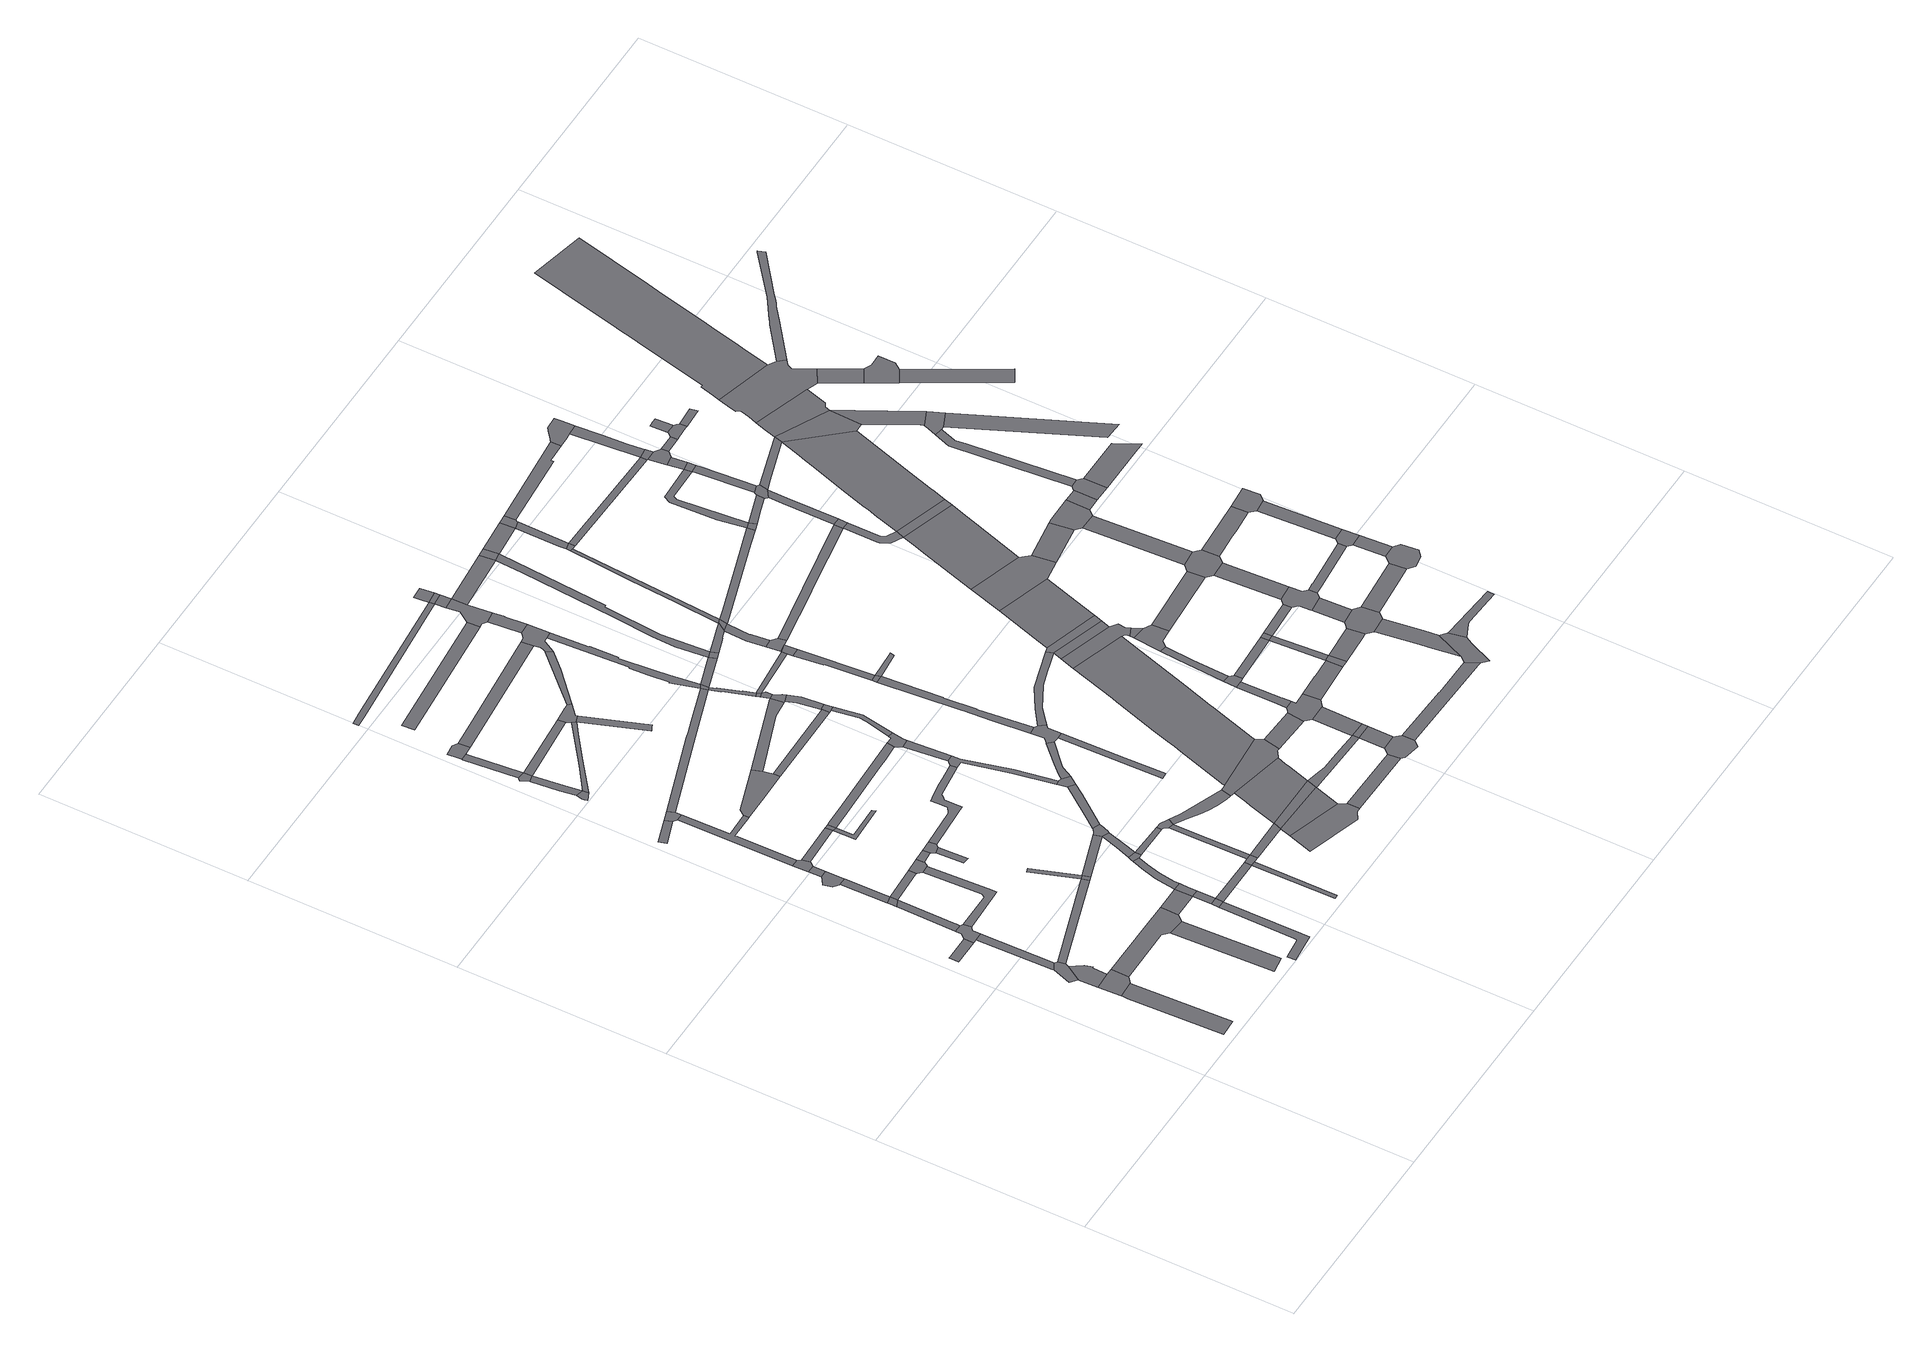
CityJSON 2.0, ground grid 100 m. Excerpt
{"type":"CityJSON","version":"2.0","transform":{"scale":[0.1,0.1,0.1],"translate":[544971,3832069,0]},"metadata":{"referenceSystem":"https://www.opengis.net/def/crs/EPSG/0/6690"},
"CityObjects":{
"road1":{"type":"Road","attributes":{"RoadStructureAttribute.sectionType":"1"},"geometry":[{"type":"MultiSurface","lod":"1","boundaries":[[[0,1,2,3,4,5,6]]]}]},
"road2":{"type":"Road","geometry":[{"type":"MultiSurface","lod":"1","boundaries":[[[7,8,1,0,9,10]]]}]},
"road3":{"type":"Road","geometry":[{"type":"MultiSurface","lod":"1","boundaries":[[[11,12,13,14,15,16,17]]]}]},
"road4":{"type":"Road","attributes":{"RoadStructureAttribute.sectionType":"1"},"geometry":[{"type":"MultiSurface","lod":"1","boundaries":[[[18,19,20,15,14,8,7]]]}]},
"road5":{"type":"Road","attributes":{"RoadStructureAttribute.sectionType":"1"},"geometry":[{"type":"MultiSurface","lod":"1","boundaries":[[[21,22,23,24,25]]]}]},
"road6":{"type":"Road","attributes":{"RoadStructureAttribute.sectionType":"1"},"geometry":[{"type":"MultiSurface","lod":"1","boundaries":[[[26,27,28,29,12,11]]]}]},
"road7":{"type":"Road","geometry":[{"type":"MultiSurface","lod":"1","boundaries":[[[30,31,32,25,24,27,26,33,34,35,36,37]]]}]},
"road8":{"type":"Road","attributes":{"RoadStructureAttribute.sectionType":"1"},"geometry":[{"type":"MultiSurface","lod":"1","boundaries":[[[38,39,40,41,42,43,30,37]]]}]},
"road9":{"type":"Road","geometry":[{"type":"MultiSurface","lod":"1","boundaries":[[[44,45,42,41]]]}]},
"road10":{"type":"Road","attributes":{"RoadStructureAttribute.sectionType":"1"},"geometry":[{"type":"MultiSurface","lod":"1","boundaries":[[[46,10,9,47,48,49,50,51,52]]]}]},
"road11":{"type":"Road","attributes":{"RoadStructureAttribute.sectionType":"1"},"geometry":[{"type":"MultiSurface","lod":"1","boundaries":[[[53,54,45,44,55,56]]]}]},
"road12":{"type":"Road","geometry":[{"type":"MultiSurface","lod":"1","boundaries":[[[57,58,59,60,61,62,63,64,53,56]]]}]},
"road13":{"type":"Road","attributes":{"RoadStructureAttribute.sectionType":"1"},"geometry":[{"type":"MultiSurface","lod":"1","boundaries":[[[65,66,17,16,67,68,69]]]}]},
"road14":{"type":"Road","attributes":{"RoadStructureAttribute.sectionType":"1"},"geometry":[{"type":"MultiSurface","lod":"1","boundaries":[[[48,70,71,72,49]]]}]},
"road15":{"type":"Road","attributes":{"RoadStructureAttribute.sectionType":"1"},"geometry":[{"type":"MultiSurface","lod":"1","boundaries":[[[73,74,75,76,77,78,79,80,81,36,35]]]}]},
"road16":{"type":"Road","attributes":{"RoadStructureAttribute.sectionType":"1"},"geometry":[{"type":"MultiSurface","lod":"1","boundaries":[[[82,83,60,59]]]}]},
"road17":{"type":"Road","attributes":{"RoadStructureAttribute.sectionType":"1"},"geometry":[{"type":"MultiSurface","lod":"1","boundaries":[[[84,44,41,85]]]}]},
"road18":{"type":"Road","geometry":[{"type":"MultiSurface","lod":"1","boundaries":[[[86,87,88,89,83,82,90,91,92,93]]]}]},
"road19":{"type":"Road","attributes":{"RoadStructureAttribute.sectionType":"1"},"geometry":[{"type":"MultiSurface","lod":"1","boundaries":[[[94,95,96,97]]]}]},
"road20":{"type":"Road","attributes":{"RoadStructureAttribute.sectionType":"1"},"geometry":[{"type":"MultiSurface","lod":"1","boundaries":[[[98,99,100,101,102,103,104,105,106,107,108,109]]]}]},
"road21":{"type":"Road","geometry":[{"type":"MultiSurface","lod":"1","boundaries":[[[110,84,85,111,112,77,76,113,114,115]]]}]},
"road22":{"type":"Road","attributes":{"RoadStructureAttribute.sectionType":"1"},"geometry":[{"type":"MultiSurface","lod":"1","boundaries":[[[116,93,92,117]]]}]},
"road23":{"type":"Road","attributes":{"RoadStructureAttribute.sectionType":"1"},"geometry":[{"type":"MultiSurface","lod":"1","boundaries":[[[118,119,120,89,88,121,122,123,124]]]}]},
"road24":{"type":"Road","geometry":[{"type":"MultiSurface","lod":"1","boundaries":[[[52,51,50,125,126,127]]]}]},
"road25":{"type":"Road","geometry":[{"type":"MultiSurface","lod":"1","boundaries":[[[128,94,97,120,119,129]]]}]},
"road26":{"type":"Road","attributes":{"RoadStructureAttribute.sectionType":"1"},"geometry":[{"type":"MultiSurface","lod":"1","boundaries":[[[130,110,115,131]]]}]},
"road27":{"type":"Road","geometry":[{"type":"MultiSurface","lod":"1","boundaries":[[[132,98,109,133]]]}]},
"road28":{"type":"Road","geometry":[{"type":"MultiSurface","lod":"1","boundaries":[[[134,135,136,137,138,139,140]]]}]},
"road29":{"type":"Road","geometry":[{"type":"MultiSurface","lod":"1","boundaries":[[[141,142,65,143]]]}]},
"road30":{"type":"Road","geometry":[{"type":"MultiSurface","lod":"1","boundaries":[[[144,145,146,147,148,149]]]}]},
"road31":{"type":"Road","geometry":[{"type":"MultiSurface","lod":"1","boundaries":[[[143,65,69,150]]]}]},
"road32":{"type":"Road","attributes":{"RoadStructureAttribute.sectionType":"1"},"geometry":[{"type":"MultiSurface","lod":"1","boundaries":[[[151,132,133,152]]]}]},
"road33":{"type":"Road","attributes":{"RoadStructureAttribute.sectionType":"1"},"geometry":[{"type":"MultiSurface","lod":"1","boundaries":[[[153,154,155,156,157,158,134,140]]]}]},
"road34":{"type":"Road","geometry":[{"type":"MultiSurface","lod":"1","boundaries":[[[159,130,131,160,161,149,148,162,163,164]]]}]},
"road35":{"type":"Road","geometry":[{"type":"MultiSurface","lod":"1","boundaries":[[[165,127,126]]]}]},
"road36":{"type":"Road","geometry":[{"type":"MultiSurface","lod":"1","boundaries":[[[126,125,151,152,166,167]]]}]},
"road37":{"type":"Road","geometry":[{"type":"MultiSurface","lod":"1","boundaries":[[[168,169,170,156,155,171]]]}]},
"road38":{"type":"Road","geometry":[{"type":"MultiSurface","lod":"1","boundaries":[[[172,116,117,173]]]}]},
"road39":{"type":"Road","attributes":{"RoadStructureAttribute.sectionType":"1"},"geometry":[{"type":"MultiSurface","lod":"1","boundaries":[[[174,175,176,177,168,171]]]}]},
"road40":{"type":"Road","attributes":{"RoadStructureAttribute.sectionType":"1"},"geometry":[{"type":"MultiSurface","lod":"1","boundaries":[[[178,179,180,181,165,126,167,182,183,184,185]]]}]},
"road41":{"type":"Road","attributes":{"RoadStructureAttribute.sectionType":"1"},"geometry":[{"type":"MultiSurface","lod":"1","boundaries":[[[117,186,187,188,189,190,191,173]]]}]},
"road42":{"type":"Road","attributes":{"RoadStructureAttribute.sectionType":"1"},"geometry":[{"type":"MultiSurface","lod":"1","boundaries":[[[133,109,192,193]]]}]},
"road43":{"type":"Road","geometry":[{"type":"MultiSurface","lod":"1","boundaries":[[[194,195,196,176,175,197,198,199]]]}]},
"road44":{"type":"Road","attributes":{"RoadStructureAttribute.sectionType":"1"},"geometry":[{"type":"MultiSurface","lod":"1","boundaries":[[[200,201,143,150,202]]]}]},
"road45":{"type":"Road","geometry":[{"type":"MultiSurface","lod":"1","boundaries":[[[203,204,178,185,205,206]]]}]},
"road46":{"type":"Road","geometry":[{"type":"MultiSurface","lod":"1","boundaries":[[[207,208,124,123,209,210,211,212,213,214]]]}]},
"road47":{"type":"Road","attributes":{"RoadStructureAttribute.sectionType":"1"},"geometry":[{"type":"MultiSurface","lod":"1","boundaries":[[[192,215,216,217,218,219]]]}]},
"road48":{"type":"Road","attributes":{"RoadStructureAttribute.sectionType":"1"},"geometry":[{"type":"MultiSurface","lod":"1","boundaries":[[[220,221,222,140,139,223,224,225,226,227]]]}]},
"road49":{"type":"Road","attributes":{"RoadStructureAttribute.sectionType":"1"},"geometry":[{"type":"MultiSurface","lod":"1","boundaries":[[[202,228,203,206,229,230]]]}]},
"road50":{"type":"Road","attributes":{"RoadStructureAttribute.sectionType":"1"},"geometry":[{"type":"MultiSurface","lod":"1","boundaries":[[[231,171,155,232]]]}]},
"road51":{"type":"Road","geometry":[{"type":"MultiSurface","lod":"1","boundaries":[[[233,234,235,193,192,219,236,237]]]}]},
"road52":{"type":"Road","attributes":{"RoadStructureAttribute.sectionType":"1"},"geometry":[{"type":"MultiSurface","lod":"1","boundaries":[[[206,205,238,239]]]}]},
"road53":{"type":"Road","attributes":{"RoadStructureAttribute.sectionType":"1"},"geometry":[{"type":"MultiSurface","lod":"1","boundaries":[[[240,241,242,243,244,245,246,247,248,249,159,164,250,251,252,253,254,255,256,257]]]}]},
"road54":{"type":"Road","geometry":[{"type":"MultiSurface","lod":"1","boundaries":[[[258,259,260,261,200,202,230,262,263,264]]]}]},
"road55":{"type":"Road","attributes":{"RoadStructureAttribute.sectionType":"1"},"geometry":[{"type":"MultiSurface","lod":"1","boundaries":[[[265,266,267,172,173,268,269,270,271,272]]]}]},
"road56":{"type":"Road","attributes":{"RoadStructureAttribute.sectionType":"1"},"geometry":[{"type":"MultiSurface","lod":"1","boundaries":[[[273,234,233,274,275]]]}]},
"road57":{"type":"Road","attributes":{"RoadStructureAttribute.sectionType":"1"},"geometry":[{"type":"MultiSurface","lod":"1","boundaries":[[[276,277,278,279,128,129,280,281]]]}]},
"road58":{"type":"Road","geometry":[{"type":"MultiSurface","lod":"1","boundaries":[[[282,239,238,283,284,273,275,285]]]}]},
"road59":{"type":"Road","attributes":{"RoadStructureAttribute.sectionType":"1"},"geometry":[{"type":"MultiSurface","lod":"1","boundaries":[[[286,233,237,287]]]}]},
"road60":{"type":"Road","attributes":{"RoadStructureAttribute.sectionType":"1"},"geometry":[{"type":"MultiSurface","lod":"1","boundaries":[[[288,289,258,264,290,291]]]}]},
"road61":{"type":"Road","attributes":{"RoadStructureAttribute.sectionType":"1"},"geometry":[{"type":"MultiSurface","lod":"1","boundaries":[[[292,293,294,295,296,227]]]}]},
"road62":{"type":"Road","geometry":[{"type":"MultiSurface","lod":"1","boundaries":[[[297,298,299,231,232,220,227,296,300,301]]]}]},
"road63":{"type":"Road","attributes":{"RoadStructureAttribute.sectionType":"1"},"geometry":[{"type":"MultiSurface","lod":"1","boundaries":[[[302,303,199,198,304]]]}]},
"road64":{"type":"Road","attributes":{"RoadStructureAttribute.sectionType":"1"},"geometry":[{"type":"MultiSurface","lod":"1","boundaries":[[[305,212,211,306]]]}]},
"road65":{"type":"Road","attributes":{"RoadStructureAttribute.sectionType":"1"},"geometry":[{"type":"MultiSurface","lod":"1","boundaries":[[[307,308,207,214,309,310]]]}]},
"road66":{"type":"Road","attributes":{"RoadStructureAttribute.sectionType":"1"},"geometry":[{"type":"MultiSurface","lod":"1","boundaries":[[[311,312,313,285,275,314,315,316,317,318,319,320,321]]]}]},
"road67":{"type":"Road","attributes":{"RoadStructureAttribute.sectionType":"1"},"geometry":[{"type":"MultiSurface","lod":"1","boundaries":[[[322,323,324,325,326,327,240,257,328,329,330,331,332]]]}]},
"road68":{"type":"Road","geometry":[{"type":"MultiSurface","lod":"1","boundaries":[[[333,334,335,336,337,338,339]]]}]},
"road69":{"type":"Road","geometry":[{"type":"MultiSurface","lod":"1","boundaries":[[[332,331,340,341,288,291,342,343,344]]]}]},
"road70":{"type":"Road","attributes":{"RoadStructureAttribute.sectionType":"1"},"geometry":[{"type":"MultiSurface","lod":"1","boundaries":[[[345,346,347,348]]]}]},
"road71":{"type":"Road","attributes":{"RoadStructureAttribute.sectionType":"1"},"geometry":[{"type":"MultiSurface","lod":"1","boundaries":[[[349,350,351,352,353,354]]]}]},
"road72":{"type":"Road","geometry":[{"type":"MultiSurface","lod":"1","boundaries":[[[355,356,357,325,324]]]}]},
"road73":{"type":"Road","attributes":{"function":"2","RoadStructureAttribute.sectionType":"1"},"geometry":[{"type":"MultiSurface","lod":"1","boundaries":[[[287,333,339,358]]]}]},
"road74":{"type":"Road","geometry":[{"type":"MultiSurface","lod":"1","boundaries":[[[359,360,265,272,361,356,355,362,363]]]}]},
"road75":{"type":"Road","geometry":[{"type":"MultiSurface","lod":"1","boundaries":[[[286,287,358,364]]]}]},
"road76":{"type":"Road","attributes":{"RoadStructureAttribute.sectionType":"1"},"geometry":[{"type":"MultiSurface","lod":"1","boundaries":[[[365,366,297,301,367,368]]]}]},
"road77":{"type":"Road","attributes":{"RoadStructureAttribute.sectionType":"1"},"geometry":[{"type":"MultiSurface","lod":"1","boundaries":[[[369,370,371,372,344,343,373,374,375,376]]]}]},
"road78":{"type":"Road","attributes":{"RoadStructureAttribute.sectionType":"1"},"geometry":[{"type":"MultiSurface","lod":"1","boundaries":[[[377,378,379,380,381,359,363]]]}]},
"road79":{"type":"Road","attributes":{"function":"2","RoadStructureAttribute.sectionType":"1"},"geometry":[{"type":"MultiSurface","lod":"1","boundaries":[[[382,383,384,385,386,286,364,387,388,389]]]}]},
"road80":{"type":"Road","geometry":[{"type":"MultiSurface","lod":"1","boundaries":[[[390,276,281,391]]]}]},
"road81":{"type":"Road","geometry":[{"type":"MultiSurface","lod":"1","boundaries":[[[392,393,394,305,306,379,378]]]}]},
"road82":{"type":"Road","attributes":{"RoadStructureAttribute.sectionType":"1"},"geometry":[{"type":"MultiSurface","lod":"1","boundaries":[[[395,396,397,398,399,400]]]}]},
"road83":{"type":"Road","attributes":{"RoadStructureAttribute.sectionType":"1"},"geometry":[{"type":"MultiSurface","lod":"1","boundaries":[[[401,402,403,404,391,281,405,406,407,408]]]}]},
"road84":{"type":"Road","attributes":{"RoadStructureAttribute.sectionType":"1"},"geometry":[{"type":"MultiSurface","lod":"1","boundaries":[[[409,410,411,412,394,393]]]}]},
"road85":{"type":"Road","geometry":[{"type":"MultiSurface","lod":"1","boundaries":[[[408,407,413,414]]]}]},
"road86":{"type":"Road","attributes":{"RoadStructureAttribute.sectionType":"1"},"geometry":[{"type":"MultiSurface","lod":"1","boundaries":[[[415,414,413,307,416]]]}]},
"road87":{"type":"Road","geometry":[{"type":"MultiSurface","lod":"1","boundaries":[[[417,418,416,307,310,411,410]]]}]},
"road88":{"type":"Road","geometry":[{"type":"MultiSurface","lod":"1","boundaries":[[[419,420,421,422,321,320,382,389,423,424,425,426,427]]]}]},
"road89":{"type":"Road","geometry":[{"type":"MultiSurface","lod":"1","boundaries":[[[428,429,430,431,369,376,432,400,399,433,434,435,436]]]}]},
"road90":{"type":"Road","attributes":{"RoadStructureAttribute.sectionType":"1"},"geometry":[{"type":"MultiSurface","lod":"1","boundaries":[[[437,438,439,440,441,442,443,444,445,446,447,448,449,450,451,276,390]]]}]},
"road91":{"type":"Road","attributes":{"RoadStructureAttribute.sectionType":"1"},"geometry":[{"type":"MultiSurface","lod":"1","boundaries":[[[452,453,390,391,454]]]}]},
"road92":{"type":"Road","attributes":{"RoadStructureAttribute.sectionType":"1"},"geometry":[{"type":"MultiSurface","lod":"1","boundaries":[[[338,337,455,456]]]}]},
"road93":{"type":"Road","geometry":[{"type":"MultiSurface","lod":"1","boundaries":[[[457,458,459,460,461,302,304,462,463,464,465,466,365,368,467,468,469,445,444]]]}]},
"road94":{"type":"Road","attributes":{"RoadStructureAttribute.sectionType":"1"},"geometry":[{"type":"MultiSurface","lod":"1","boundaries":[[[470,471,472,473,474,475,429,428,476,477,478,479,480]]]}]},
"road95":{"type":"Road","attributes":{"RoadStructureAttribute.sectionType":"1"},"geometry":[{"type":"MultiSurface","lod":"1","boundaries":[[[481,408,414,482]]]}]},
"road96":{"type":"Road","attributes":{"RoadStructureAttribute.sectionType":"1"},"geometry":[{"type":"MultiSurface","lod":"1","boundaries":[[[483,484,485,486,487,488,489,460,459]]]}]},
"road97":{"type":"Road","attributes":{"RoadStructureAttribute.sectionType":"1"},"geometry":[{"type":"MultiSurface","lod":"1","boundaries":[[[490,491,492,364,358,493,494,495,496,497]]]}]},
"road98":{"type":"Road","geometry":[{"type":"MultiSurface","lod":"1","boundaries":[[[498,452,454,499]]]}]},
"road99":{"type":"Road","geometry":[{"type":"MultiSurface","lod":"1","boundaries":[[[500,501,502,345,348,503,489,488,504]]]}]},
"road100":{"type":"Road","geometry":[{"type":"MultiSurface","lod":"1","boundaries":[[[505,506,471,470]]]}]},
"road101":{"type":"Road","attributes":{"RoadStructureAttribute.sectionType":"1"},"geometry":[{"type":"MultiSurface","lod":"1","boundaries":[[[507,354,501,500]]]}]},
"road102":{"type":"Road","geometry":[{"type":"MultiSurface","lod":"1","boundaries":[[[508,349,354,507]]]}]},
"road103":{"type":"Road","attributes":{"RoadStructureAttribute.sectionType":"1"},"geometry":[{"type":"MultiSurface","lod":"1","boundaries":[[[509,510,511,512,506,505]]]}]},
"road104":{"type":"Road","attributes":{"RoadStructureAttribute.sectionType":"1"},"geometry":[{"type":"MultiSurface","lod":"1","boundaries":[[[513,514,515,349,508]]]}]},
"road105":{"type":"Road","attributes":{"RoadStructureAttribute.sectionType":"1"},"geometry":[{"type":"MultiSurface","lod":"1","boundaries":[[[516,517,518,498,499,519,520,521]]]}]},
"road106":{"type":"Road","geometry":[{"type":"MultiSurface","lod":"1","boundaries":[[[522,523,481,482,524,525,510,509]]]}]},
"road107":{"type":"Road","attributes":{"RoadStructureAttribute.sectionType":"1"},"geometry":[{"type":"MultiSurface","lod":"1","boundaries":[[[523,526,481]]]}]},
"road108":{"type":"Road","geometry":[{"type":"MultiSurface","lod":"1","boundaries":[[[527,528,529,530,505,470]]]}]},
"road109":{"type":"Road","attributes":{"RoadStructureAttribute.sectionType":"1"},"geometry":[{"type":"MultiSurface","lod":"1","boundaries":[[[427,426,531,532]]]}]},
"road110":{"type":"Road","attributes":{"RoadStructureAttribute.sectionType":"1"},"geometry":[{"type":"MultiSurface","lod":"1","boundaries":[[[533,534,535,436,435,536,537,538,539,540,541,542]]]}]},
"road111":{"type":"Road","geometry":[{"type":"MultiSurface","lod":"1","boundaries":[[[543,544,545,526,523,546,547,548]]]}]},
"road112":{"type":"Road","geometry":[{"type":"MultiSurface","lod":"1","boundaries":[[[549,456,455,550,551,552,553,554,555]]]}]},
"road113":{"type":"Road","attributes":{"function":"2","RoadStructureAttribute.sectionType":"1"},"geometry":[{"type":"MultiSurface","lod":"1","boundaries":[[[556,557,558,559,560,561,562,563,564,565,566,567,420,419,568,569,570,571,572,573,574]]]}]},
"road114":{"type":"Road","attributes":{"RoadStructureAttribute.sectionType":"1"},"geometry":[{"type":"MultiSurface","lod":"1","boundaries":[[[575,576,577,521,578,579,545,544]]]}]},
"road115":{"type":"Road","attributes":{"RoadStructureAttribute.sectionType":"1"},"geometry":[{"type":"MultiSurface","lod":"1","boundaries":[[[496,549,555,580,581]]]}]},
"road116":{"type":"Road","attributes":{"RoadStructureAttribute.sectionType":"1"},"geometry":[{"type":"MultiSurface","lod":"1","boundaries":[[[582,583,584,585,586,587,588,589,590,591,592,452,498]]]}]},
"road117":{"type":"Road","geometry":[{"type":"MultiSurface","lod":"1","boundaries":[[[593,516,521,577]]]}]},
"road118":{"type":"Road","geometry":[{"type":"MultiSurface","lod":"1","boundaries":[[[497,496,581,594]]]}]},
"road119":{"type":"Road","attributes":{"RoadStructureAttribute.sectionType":"1"},"geometry":[{"type":"MultiSurface","lod":"1","boundaries":[[[595,500,504,588]]]}]},
"road120":{"type":"Road","attributes":{"RoadStructureAttribute.sectionType":"1"},"geometry":[{"type":"MultiSurface","lod":"1","boundaries":[[[596,597,598,599,497,594]]]}]},
"road121":{"type":"Road","geometry":[{"type":"MultiSurface","lod":"1","boundaries":[[[600,601,602,603,604,532,531,605,597,596,606,607]]]}]},
"road122":{"type":"Road","attributes":{"RoadStructureAttribute.sectionType":"1"},"geometry":[{"type":"MultiSurface","lod":"1","boundaries":[[[608,609,610,611,612,603,602]]]}]},
"road123":{"type":"Road","attributes":{"RoadStructureAttribute.sectionType":"1"},"geometry":[{"type":"MultiSurface","lod":"1","boundaries":[[[613,614,615,616,617,516,593,618]]]}]},
"road124":{"type":"Road","geometry":[{"type":"MultiSurface","lod":"1","boundaries":[[[619,611,610,620,621,622]]]}]},
"road125":{"type":"Road","geometry":[{"type":"MultiSurface","lod":"1","boundaries":[[[623,595,588,587]]]}]},
"road126":{"type":"Road","attributes":{"RoadStructureAttribute.sectionType":"1"},"geometry":[{"type":"MultiSurface","lod":"1","boundaries":[[[624,625,619,622,626,627]]]}]},
"road127":{"type":"Road","geometry":[{"type":"MultiSurface","lod":"1","boundaries":[[[628,556,574,629,630,631,632,633,634,635]]]}]},
"road128":{"type":"Road","attributes":{"function":"2","RoadStructureAttribute.sectionType":"1"},"geometry":[{"type":"MultiSurface","lod":"1","boundaries":[[[542,628,635,636]]]}]},
"road129":{"type":"Road","attributes":{"RoadStructureAttribute.sectionType":"1"},"geometry":[{"type":"MultiSurface","lod":"1","boundaries":[[[637,638,639,640,607,606,641]]]}]},
"road130":{"type":"Road","attributes":{"RoadStructureAttribute.sectionType":"1"},"geometry":[{"type":"MultiSurface","lod":"1","boundaries":[[[642,643,554,553,644,645,646]]]}]},
"road131":{"type":"Road","attributes":{"RoadStructureAttribute.sectionType":"1"},"geometry":[{"type":"MultiSurface","lod":"1","boundaries":[[[647,623,587,648,649]]]}]},
"road132":{"type":"Road","geometry":[{"type":"MultiSurface","lod":"1","boundaries":[[[650,533,542,636,651]]]}]},
"road133":{"type":"Road","attributes":{"RoadStructureAttribute.sectionType":"1"},"geometry":[{"type":"MultiSurface","lod":"1","boundaries":[[[652,653,654,655,593,577,656,657,658,659]]]}]},
"road134":{"type":"Road","geometry":[{"type":"MultiSurface","lod":"1","boundaries":[[[660,661,613,618,662]]]}]},
"road135":{"type":"Road","attributes":{"RoadStructureAttribute.sectionType":"1"},"geometry":[{"type":"MultiSurface","lod":"1","boundaries":[[[663,621,620,664]]]}]},
"road136":{"type":"Road","attributes":{"RoadStructureAttribute.sectionType":"1"},"geometry":[{"type":"MultiSurface","lod":"1","boundaries":[[[665,666,667,548,547,668,669,670,671]]]}]},
"road137":{"type":"Road","attributes":{"RoadStructureAttribute.sectionType":"1"},"geometry":[{"type":"MultiSurface","lod":"1","boundaries":[[[672,649,673,661,660]]]}]},
"road138":{"type":"Road","geometry":[{"type":"MultiSurface","lod":"1","boundaries":[[[674,675,624,627,676,677,678,679,680]]]}]},
"road139":{"type":"Road","attributes":{"RoadStructureAttribute.sectionType":"1"},"geometry":[{"type":"MultiSurface","lod":"1","boundaries":[[[632,631,674,680]]]}]},
"road140":{"type":"Road","attributes":{"RoadStructureAttribute.sectionType":"1"}},
"road141":{"type":"Road","attributes":{"RoadStructureAttribute.sectionType":"1"},"geometry":[{"type":"MultiSurface","lod":"1","boundaries":[[[681,682,650,651,683,684]]]}]},
"road142":{"type":"Road","geometry":[{"type":"MultiSurface","lod":"1","boundaries":[[[685,647,649,672,686,687]]]}]},
"road143":{"type":"Road","geometry":[{"type":"MultiSurface","lod":"1","boundaries":[[[688,637,641,689]]]}]},
"road144":{"type":"Road","attributes":{"RoadStructureAttribute.sectionType":"1"},"geometry":[{"type":"MultiSurface","lod":"1","boundaries":[[[690,664,637,688]]]}]},
"road145":{"type":"Road","geometry":[{"type":"MultiSurface","lod":"1","boundaries":[[[691,663,664,690]]]}]},
"road146":{"type":"Road","attributes":{"RoadStructureAttribute.sectionType":"1"},"geometry":[{"type":"MultiSurface","lod":"1","boundaries":[[[692,693,688,689,694,695]]]}]},
"road147":{"type":"Road","geometry":[{"type":"MultiSurface","lod":"1","boundaries":[[[696,681,684,697,698,699]]]}]},
"road148":{"type":"Road","attributes":{"RoadStructureAttribute.sectionType":"1"},"geometry":[{"type":"MultiSurface","lod":"1","boundaries":[[[700,691,690,701]]]}]},
"road149":{"type":"Road","geometry":[{"type":"MultiSurface","lod":"1","boundaries":[[[702,703,704,646,645,705,706,707,708]]]}]},
"road150":{"type":"Road","attributes":{"RoadStructureAttribute.sectionType":"1"},"geometry":[{"type":"MultiSurface","lod":"1","boundaries":[[[709,679,678,710]]]}]},
"road151":{"type":"Road","attributes":{"RoadStructureAttribute.sectionType":"1"},"geometry":[{"type":"MultiSurface","lod":"1","boundaries":[[[711,712,713,714,715,716,703,702]]]}]},
"road152":{"type":"Road","geometry":[{"type":"MultiSurface","lod":"1","boundaries":[[[717,652,659,718]]]}]},
"road153":{"type":"Road","attributes":{"RoadStructureAttribute.sectionType":"1"},"geometry":[{"type":"MultiSurface","lod":"1","boundaries":[[[660,662,719,720]]]}]},
"road154":{"type":"Road","attributes":{"RoadStructureAttribute.sectionType":"1"},"geometry":[{"type":"MultiSurface","lod":"1","boundaries":[[[721,685,687,722,723,724]]]}]},
"road155":{"type":"Road","geometry":[{"type":"MultiSurface","lod":"1","boundaries":[[[725,726,727,692,695,713,712,728,729,730]]]}]},
"road156":{"type":"Road","attributes":{"RoadStructureAttribute.sectionType":"1"},"geometry":[{"type":"MultiSurface","lod":"1","boundaries":[[[731,732,733,734,726,725]]]}]},
"road157":{"type":"Road","attributes":{"function":"2","RoadStructureAttribute.sectionType":"1"},"geometry":[{"type":"MultiSurface","lod":"1","boundaries":[[[735,736,737,696,699,738,739,740,741]]]}]},
"road158":{"type":"Road","attributes":{"RoadStructureAttribute.sectionType":"1"},"geometry":[{"type":"MultiSurface","lod":"1","boundaries":[[[671,742,743,744,745,746,747,748,749,750,751]]]}]},
"road159":{"type":"Road","attributes":{"RoadStructureAttribute.sectionType":"1"},"geometry":[{"type":"MultiSurface","lod":"1","boundaries":[[[752,717,718,753,754]]]}]},
"road160":{"type":"Road","geometry":[{"type":"MultiSurface","lod":"1","boundaries":[[[755,665,671,751,756]]]}]},
"road161":{"type":"Road","attributes":{"RoadStructureAttribute.sectionType":"1"},"geometry":[{"type":"MultiSurface","lod":"1","boundaries":[[[757,758,759,760,652,717,761,762,763,764]]]}]},
"road162":{"type":"Road","geometry":[{"type":"MultiSurface","lod":"1","boundaries":[[[765,766,767,768,700,701,769,770,771,733,732,772,773]]]}]},
"road163":{"type":"Road","attributes":{"RoadStructureAttribute.sectionType":"1"},"geometry":[{"type":"MultiSurface","lod":"1","boundaries":[[[774,775,776,777,755,756]]]}]},
"road164":{"type":"Road","attributes":{"RoadStructureAttribute.sectionType":"1"},"geometry":[{"type":"MultiSurface","lod":"1","boundaries":[[[778,779,780,767,766]]]}]},
"road165":{"type":"Road","attributes":{"RoadStructureAttribute.sectionType":"1"},"geometry":[{"type":"MultiSurface","lod":"1","boundaries":[[[781,708,707,782,783,784,785,786,787]]]}]},
"road166":{"type":"Road","attributes":{"RoadStructureAttribute.sectionType":"1"},"geometry":[{"type":"MultiSurface","lod":"1","boundaries":[[[788,698,697,789]]]}]},
"road167":{"type":"Road","geometry":[{"type":"MultiSurface","lod":"1","boundaries":[[[790,791,792,752,754,793,794,776,775,795]]]}]},
"road168":{"type":"Road","geometry":[{"type":"MultiSurface","lod":"1","boundaries":[[[748,747,735,741,796]]]}]},
"road169":{"type":"Road","geometry":[{"type":"MultiSurface","lod":"1","boundaries":[[[797,798,709,710,779,778,799,800]]]}]},
"road170":{"type":"Road","attributes":{"RoadStructureAttribute.sectionType":"1"},"geometry":[{"type":"MultiSurface","lod":"1","boundaries":[[[801,802,764,803,804,791,790]]]}]},
"road171":{"type":"Road","attributes":{"RoadStructureAttribute.sectionType":"1"},"geometry":[{"type":"MultiSurface","lod":"1","boundaries":[[[805,730,729,806,807]]]}]},
"road172":{"type":"Road","geometry":[{"type":"MultiSurface","lod":"1","boundaries":[[[808,757,764,802]]]}]},
"road173":{"type":"Road","attributes":{"RoadStructureAttribute.sectionType":"1"},"geometry":[{"type":"MultiSurface","lod":"1","boundaries":[[[809,810,757,808]]]}]},
"road174":{"type":"Road","attributes":{"RoadStructureAttribute.sectionType":"1"},"geometry":[{"type":"MultiSurface","lod":"1","boundaries":[[[811,812,798,797,813]]]}]},
"road175":{"type":"Road","geometry":[{"type":"MultiSurface","lod":"1","boundaries":[[[814,720,719,815,816]]]}]},
"road176":{"type":"Road","geometry":[{"type":"MultiSurface","lod":"1","boundaries":[[[815,810,809,817,818,819,816]]]}]},
"road177":{"type":"Road","attributes":{"RoadStructureAttribute.sectionType":"1"},"geometry":[{"type":"MultiSurface","lod":"1","boundaries":[[[820,821,822,773,772,823,824]]]}]},
"road178":{"type":"Road","attributes":{"RoadStructureAttribute.sectionType":"1"},"geometry":[{"type":"MultiSurface","lod":"1","boundaries":[[[825,826,827,828,829,830,720,814]]]}]},
"road179":{"type":"Road","geometry":[{"type":"MultiSurface","lod":"1","boundaries":[[[831,832,833,834,835,836,837,721,724,838,839,829,828]]]}]},
"road180":{"type":"Road","geometry":[{"type":"MultiSurface","lod":"1","boundaries":[[[840,788,789,811,813,841,842,843]]]}]},
"road181":{"type":"Road","attributes":{"RoadStructureAttribute.sectionType":"1"},"geometry":[{"type":"MultiSurface","lod":"1","boundaries":[[[844,845,795,775,846,847]]]}]},
"road182":{"type":"Road","attributes":{"RoadStructureAttribute.sectionType":"1"},"geometry":[{"type":"MultiSurface","lod":"1","boundaries":[[[848,818,817,849]]]}]},
"road183":{"type":"Road","attributes":{"function":"2","RoadStructureAttribute.sectionType":"1"},"geometry":[{"type":"MultiSurface","lod":"1","boundaries":[[[847,850,851,852,853,854,855,856,857,748,796,858,859,860,861,862]]]}]},
"road184":{"type":"Road","attributes":{"RoadStructureAttribute.sectionType":"1"},"geometry":[{"type":"MultiSurface","lod":"1","boundaries":[[[863,800,799,864,865,866,867]]]}]},
"road185":{"type":"Road","geometry":[{"type":"MultiSurface","lod":"1","boundaries":[[[868,869,805,807,870,871,872,873]]]}]},
"road186":{"type":"Road","attributes":{"RoadStructureAttribute.sectionType":"1"},"geometry":[{"type":"MultiSurface","lod":"1","boundaries":[[[843,842,874,875]]]}]},
"road187":{"type":"Road","geometry":[{"type":"MultiSurface","lod":"1","boundaries":[[[876,877,878,848,849,879,880,881,882,883,884]]]}]},
"road188":{"type":"Road","attributes":{"RoadStructureAttribute.sectionType":"1"},"geometry":[{"type":"MultiSurface","lod":"1","boundaries":[[[885,886,869,868]]]}]},
"road189":{"type":"Road","geometry":[{"type":"MultiSurface","lod":"1","boundaries":[[[887,888,889,876,884]]]}]},
"road190":{"type":"Road","geometry":[{"type":"MultiSurface","lod":"1","boundaries":[[[890,891,820,824,886,885]]]}]},
"road191":{"type":"Road","geometry":[{"type":"MultiSurface","lod":"1","boundaries":[[[892,893,894,875,874,895,896]]]}]},
"road192":{"type":"Road","attributes":{"RoadStructureAttribute.sectionType":"1"},"geometry":[{"type":"MultiSurface","lod":"1","boundaries":[[[897,898,899,900,882,881]]]}]},
"road193":{"type":"Road","attributes":{"RoadStructureAttribute.sectionType":"1"},"geometry":[{"type":"MultiSurface","lod":"1","boundaries":[[[901,902,891,890]]]}]},
"road194":{"type":"Road","geometry":[{"type":"MultiSurface","lod":"1","boundaries":[[[844,847,862,903,904]]]}]},
"road195":{"type":"Road","geometry":[{"type":"MultiSurface","lod":"1","boundaries":[[[905,863,867,906,902,901,907]]]}]},
"road196":{"type":"Road","attributes":{"RoadStructureAttribute.sectionType":"1"},"geometry":[{"type":"MultiSurface","lod":"1","boundaries":[[[908,909,893,892,910,911,912,913,914]]]}]},
"road197":{"type":"Road","geometry":[{"type":"MultiSurface","lod":"1","boundaries":[[[915,916,917,844,904,918,919,920]]]}]},
"road198":{"type":"Road","attributes":{"RoadStructureAttribute.sectionType":"1"},"geometry":[{"type":"MultiSurface","lod":"1","boundaries":[[[896,895,921,922,923]]]}]},
"road199":{"type":"Road","attributes":{"RoadStructureAttribute.sectionType":"1"},"geometry":[{"type":"MultiSurface","lod":"1","boundaries":[[[924,925,904,903,926,927,928]]]}]},
"road200":{"type":"Road","geometry":[{"type":"MultiSurface","lod":"1","boundaries":[[[928,927,929,908,914,930,931]]]}]},
"road201":{"type":"Road","geometry":[{"type":"MultiSurface","lod":"1","boundaries":[[[932,933,934,935,936,937,915,920,938,939,940,941,942,943,944,945]]]}]},
"road202":{"type":"Road","attributes":{"RoadStructureAttribute.sectionType":"1"},"geometry":[{"type":"MultiSurface","lod":"1","boundaries":[[[931,930,946,947]]]}]},
"road203":{"type":"Road","attributes":{"RoadStructureAttribute.sectionType":"1"},"geometry":[{"type":"MultiSurface","lod":"1","boundaries":[[[939,938,948,949]]]}]},
"road204":{"type":"Road","geometry":[{"type":"MultiSurface","lod":"1","boundaries":[[[950,949,948,951,952,953,954,955,956,957]]]}]},
"road205":{"type":"Road","attributes":{"RoadStructureAttribute.sectionType":"1"},"geometry":[{"type":"MultiSurface","lod":"1","boundaries":[[[955,954,958,959]]]}]},
"road206":{"type":"Road","attributes":{"function":"2","RoadStructureAttribute.sectionType":"1"},"geometry":[{"type":"MultiSurface","lod":"1","boundaries":[[[960,961,962,963,964,965,966,967,968,969,970,932,945,971,972,973,974,975,976,977,978]]]}]},
"road207":{"type":"Road","attributes":{"RoadStructureAttribute.sectionType":"1"},"geometry":[{"type":"MultiSurface","lod":"1","boundaries":[[[979,980,981,982,983,984,944,943,985,986,987,988,989,990]]]}]}
},
"vertices":[
[307,531,0],[227,527,0],[227,515,0],[228,495,0],[231,432,0],[248,50,0],[330,54,0],
[306,640,0],[221,635,0],[338,557,0],[338,640,0],
[253,864,0],[219,845,0],[187,755,0],[217,729,0],[264,804,0],[273,819,0],[265,854,0],
[308,710,0],[313,712,0],[303,748,0],
[70,1255,0],[62,1255,0],[62,1211,0],[186,1211,0],[186,1256,0],
[246,1211,0],[207,1211,0],[218,853,0],[218,850,0],
[207,1308,0],[206,1279,0],[202,1273,0],[245,1252,0],[259,1261,0],[263,1264,0],[257,1302,0],[245,1308,0],
[245,1327,0],[245,1329,0],[244,1590,0],[244,1606,0],[209,1589,0],[209,1582,0],
[243,1642,0],[208,1634,0],
[614,640,0],[615,559,0],[642,531,0],[723,524,0],[749,554,0],[749,627,0],[749,640,0],
[203,1857,0],[208,1637,0],[242,1661,0],[239,1857,0],
[239,1860,0],[238,1900,0],[237,1947,0],[201,1946,0],[191,1938,0],[164,1918,0],[175,1878,0],[199,1859,0],
[727,1007,0],[717,1004,0],[274,820,0],[496,894,0],[738,973,0],
[660,148,0],[665,49,0],[744,61,0],
[469,1273,0],[488,1274,0],[486,1316,0],[473,1596,0],[435,1593,0],[448,1321,0],[444,1315,0],[438,1307,0],[435,1303,0],
[236,2007,0],[200,2006,0],
[413,1651,0],[415,1615,0],
[245,2067,0],[236,2078,0],[234,2081,0],[198,2081,0],[238,2010,0],[252,2028,0],[253,2029,0],[245,2066,0],
[160,2675,0],[40,2634,0],[52,2598,0],[171,2640,0],
[871,429,0],[871,70,0],[871,65,0],[869,60,0],[866,57,0],[862,54,0],[769,43,0],[763,43,0],[765,3,0],[910,19,0],[909,60,0],[906,429,0],
[485,1655,0],[417,1613,0],[434,1595,0],[474,1598,0],[486,1617,0],[487,1619,0],
[454,2073,0],[456,2038,0],
[228,2399,0],[223,2627,0],[189,2626,0],[229,2366,0],[228,2376,0],[350,2378,0],[349,2402,0],
[869,555,0],[869,640,0],[868,640,0],
[210,2692,0],[222,2657,0],
[543,1658,0],[545,1624,0],
[871,466,0],[907,466,0],
[102,3060,0],[96,3032,0],[97,3026,0],[98,3020,0],[100,3006,0],[140,3023,0],[138,3051,0],
[670,1229,0],[651,1222,0],[746,1014,0],
[564,1474,0],[580,1473,0],[596,1472,0],[596,1474,0],[590,1612,0],[557,1602,0],
[757,979,0],
[870,555,0],[907,555,0],
[127,3135,0],[109,3275,0],[109,3277,0],[76,3267,0],[76,3261,0],[92,3134,0],
[598,1661,0],[546,1621,0],[548,1619,0],[591,1614,0],[599,1624,0],[600,1625,0],
[869,642,0],
[907,597,0],[907,639,0],
[70,3319,0],[68,3317,0],[58,3306,0],[106,3314,0],
[474,2074,0],[476,2033,0],
[81,3574,0],[81,3576,0],[46,3575,0],[46,3572,0],
[921,869,0],[904,819,0],[883,741,0],[876,695,0],[907,666,0],[918,742,0],[935,810,0],[952,858,0],
[459,1931,0],[641,1938,0],[644,1938,0],[640,1946,0],[636,1955,0],[477,1951,0],
[1146,431,0],[1146,466,0],
[92,3649,0],[40,3642,0],[45,3587,0],[84,3577,0],[123,3581,0],[117,3635,0],
[971,1088,0],[749,1015,0],[982,1053,0],
[931,897,0],[925,881,0],[970,858,0],[971,889,0],
[590,2506,0],[367,2430,0],[354,2378,0],[456,2379,0],[617,2381,0],[617,2415,0],[610,2443,0],[606,2460,0],
[1153,37,0],[1153,36,0],[1163,37,0],[1173,38,0],[1169,431,0],
[457,3287,0],[452,3283,0],[257,3136,0],[287,3136,0],[381,3208,0],[412,3230,0],[466,3269,0],[469,3271,0],
[957,969,0],[994,960,0],[1015,1037,0],
[440,3345,0],[443,3308,0],
[1196,468,0],[1169,467,0],[1166,467,0],[1175,431,0],[1196,431,0],
[1140,858,0],[1141,882,0],
[1023,1801,0],[943,1793,0],[898,1788,0],[824,1775,0],[806,1772,0],[807,1738,0],[809,1692,0],[805,1689,0],[790,1679,0],[779,1672,0],[791,1637,0],[842,1640,0],[841,1659,0],[839,1725,0],[851,1738,0],[856,1745,0],[861,1750,0],[1027,1770,0],
[1004,1109,0],[998,1104,0],[986,1095,0],[981,1092,0],[1020,1048,0],[1035,1086,0],[1038,1095,0],
[1005,2092,0],[567,2077,0],[485,2074,0],[486,2034,0],[569,2037,0],[868,2050,0],[913,2050,0],[1000,2056,0],
[1162,836,0],[1191,731,0],[1190,831,0],
[891,2920,0],[708,2859,0],[647,2838,0],[617,2830,0],[606,2788,0],[900,2888,0],
[1167,881,0],[1147,855,0],[1155,848,0],[1205,861,0],
[1401,471,0],[1389,431,0],
[1158,1317,0],[1064,1190,0],[1150,1244,0],[1187,1295,0],
[578,2976,0],[579,2974,0],[594,2982,0],[609,2990,0],[502,3283,0],
[535,3354,0],[525,3353,0],[513,3352,0],[498,3293,0],[549,3339,0],
[754,3699,0],[212,3643,0],[760,3643,0],
[1038,2422,0],[1039,2386,0],
[986,2642,0],[979,2640,0],[908,2570,0],[996,2579,0],
[1262,833,0],[1258,834,0],[1252,836,0],[1235,804,0],[1244,798,0],[1296,764,0],[1331,745,0],[1376,725,0],[1424,711,0],[1448,705,0],[1461,756,0],
[1133,1561,0],[1076,1787,0],[1073,1824,0],[1040,1822,0],[1037,1818,0],[1027,1806,0],[1051,1773,0],[1058,1773,0],[1111,1555,0],[1148,1365,0],[1169,1369,0],
[1372,377,0],[1336,261,0],[1594,182,0],[1631,205,0],[1652,205,0],[1652,264,0],[1630,298,0],
[1150,1354,0],[1157,1319,0],[1201,1315,0],[1217,1336,0],[1185,1361,0],
[739,3948,0],[92,3889,0],[95,3829,0],[745,3889,0],
[761,4143,0],[59,4076,0],[1,4071,0],[3,4044,0],[60,4049,0],[763,4118,0],
[1059,2027,0],[1018,2024,0],[1019,2018,0],
[1668,421,0],
[1042,2106,0],[1035,2091,0],[1001,2054,0],[1057,2046,0],[1066,2102,0],
[1684,471,0],
[753,3583,0],[588,3410,0],[699,3477,0],[771,3556,0],
[1332,1519,0],[1244,1432,0],[1202,1387,0],[1195,1376,0],[1226,1355,0],[1244,1392,0],[1261,1407,0],[1355,1495,0],
[1093,2261,0],[1073,2390,0],[1051,2387,0],[1073,2262,0],[1068,2230,0],
[1472,699,0],[1469,691,0],[1451,633,0],[1443,609,0],[1412,506,0],[1716,577,0],[1724,604,0],[1736,643,0],
[912,2931,0],[914,2893,0],
[1070,2408,0],[1068,2429,0],[1036,2426,0],
[1396,1000,0],[1412,1002,0],[1428,1003,0],[1421,1196,0],[1413,1493,0],[1383,1492,0],
[967,2762,0],[964,2761,0],[928,2863,0],[924,2861,0],[917,2836,0],[920,2836,0],[966,2700,0],[984,2706,0],
[1057,2533,0],[1036,2591,0],[1001,2579,0],[1019,2530,0],
[972,2681,0],[993,2688,0],
[1008,2675,0],[1011,2645,0],
[1030,2609,0],[1012,2634,0],
[1779,780,0],[1489,756,0],[1486,756,0],[1482,756,0],[1763,661,0],[1772,667,0],[1773,667,0],[1783,666,0],[1800,747,0],
[1384,1608,0],[1349,1605,0],[1355,1542,0],[1343,1530,0],[1359,1495,0],[1411,1554,0],[1411,1561,0],[1424,1571,0],[1400,1600,0],
[893,3072,0],[893,3073,0],[886,3142,0],[872,3302,0],[879,3303,0],[872,3438,0],[869,3439,0],[859,3619,0],[826,3616,0],[851,3241,0],[844,3232,0],[851,3142,0],[860,3051,0],[857,3049,0],[854,3048,0],
[1064,2980,0],[1060,2979,0],[1075,2946,0],
[1988,201,0],[1980,260,0],
[858,3650,0],[854,3713,0],[853,3724,0],[799,3721,0],[777,3701,0],[762,3631,0],[764,3614,0],[765,3606,0],[765,3605,0],[756,3588,0],[804,3612,0],[807,3617,0],[826,3617,0],
[1323,2304,0],[1287,2301,0],[1321,1915,0],[1323,1915,0],[1333,1777,0],[1332,1777,0],[1357,1867,0],[1359,1867,0],[1345,2021,0],[1348,2021,0],[1324,2303,0],
[1241,2733,0],[1243,2708,0],
[853,3738,0],[853,3739,0],[844,3828,0],[845,3829,0],[847,3831,0],[840,3883,0],[785,3876,0],
[1876,445,0],[1786,449,0],[1746,458,0],[1673,421,0],[1741,418,0],[1743,418,0],[2002,409,0],[2001,439,0],
[1094,2989,0],[1105,2956,0],
[826,4071,0],[769,4065,0],[776,4003,0],[762,3891,0],[825,3998,0],
[1317,2328,0],[1285,2325,0],
[821,4124,0],
[818,4149,0],
[1285,2682,0],[1246,2679,0],[1263,2543,0],[1266,2543,0],
[811,4217,0],[753,4211,0],[758,4172,0],
[1255,3041,0],[1244,3037,0],[1220,3030,0],[1186,2983,0],[1187,2986,0],[1226,2999,0],
[1287,2683,0],[1281,2743,0],[1243,2704,0],[1243,2701,0],
[1241,2735,0],
[1455,2316,0],[1458,2327,0],[1460,2338,0],[1457,2338,0],
[1972,656,0],[1980,737,0],
[1786,1782,0],[1584,1721,0],[1483,1660,0],[1463,1604,0],[1501,1635,0],[1550,1662,0],[1614,1696,0],[1688,1719,0],[1738,1734,0],[1796,1750,0],
[1299,2785,0],[1274,2807,0],[1233,2802,0],[1297,2746,0],[1307,2747,0],[1301,2784,0],
[2003,287,0],[2000,188,0],[2078,173,0],[2096,192,0],[2106,202,0],[2106,261,0],[2078,288,0],
[1760,1636,0],[1691,1409,0],[1681,1380,0],[1679,1372,0],[1616,1168,0],[1602,1122,0],[1592,1088,0],[1579,1048,0],[1568,1012,0],[1495,776,0],[1493,770,0],[1490,760,0],[1786,801,0],[1854,1021,0],[1860,1041,0],[1904,1181,0],[1912,1207,0],[1994,1473,0],[2019,1554,0],
[1263,2894,0],[1262,2894,0],[1269,3008,0],[1226,2994,0],[1222,2890,0],
[2078,295,0],[2079,408,0],
[1082,3134,0],[1079,3219,0],[1101,3497,0],[1109,3497,0],[1146,4024,0],[1146,4027,0],[1106,4023,0],[1100,3889,0],[1067,3439,0],[1051,3239,0],[1047,3129,0],
[1275,3047,0],
[2079,438,0],
[1099,4096,0],
[2081,631,0],[2001,629,0],[2001,450,0],[2001,444,0],
[2045,733,0],[2045,744,0],[2045,756,0],[2004,755,0],[1989,743,0],[1973,655,0],[2112,656,0],[2106,737,0],
[2043,800,0],[2043,802,0],[2038,996,0],[2003,993,0],[2004,799,0],
[1309,3780,0],[1299,3651,0],[1286,3481,0],[1271,3254,0],[1255,3045,0],[1323,3779,0],
[2006,1057,0],[2060,997,0],[2057,1036,0],[2041,1055,0],
[1139,4100,0],
[2025,1369,0],[2019,1287,0],[2048,1233,0],[2058,1366,0],
[1782,1706,0],[2027,1549,0],[2035,1540,0],[2039,1525,0],[2081,1546,0],[2070,1568,0],[2075,1601,0],[2042,1625,0],
[2056,1670,0],
[2320,750,0],[2320,749,0],[2218,742,0],[2218,744,0],[2323,670,0],
[2396,250,0],[2395,252,0],[2609,186,0],[2626,186,0],[2595,245,0],
[1302,4115,0],[1307,4043,0],[1308,4043,0],
[1808,1788,0],[2068,1709,0],
[1787,3210,0],[1784,3210,0],[1592,3149,0],[1326,3064,0],[1278,3011,0],[1712,3150,0],[1730,3156,0],[1792,3175,0],
[1343,3809,0],[1310,3799,0],[1342,3778,0],
[2301,1050,0],[2303,1011,0],
[1982,2907,0],[1978,2906,0],[1602,2838,0],[1605,2798,0],[1609,2799,0],[1982,2863,0],[1984,2863,0],
[1345,4051,0],[1308,3834,0],
[2037,1503,0],[2026,1380,0],[2063,1372,0],[2081,1392,0],[2145,1397,0],[2139,1478,0],[2104,1497,0],
[1893,2065,0],[1824,1838,0],[2090,1782,0],[2153,1985,0],
[1346,4119,0],[1345,4059,0],[1351,4066,0],
[2350,754,0],[2358,672,0],
[2333,1013,0],
[2331,1052,0],
[2522,765,0],[2355,754,0],[2499,681,0],[2534,683,0],
[1943,2228,0],[2254,2000,0],[2238,2109,0],[2202,2149,0],
[2513,1063,0],[2514,1023,0],
[2680,414,0],[2620,275,0],[2603,255,0],[2655,159,0],[2707,276,0],[2726,310,0],[2708,389,0],
[2479,1503,0],[2485,1421,0],
[2670,485,0],[2643,664,0],[2563,657,0],[2564,654,0],[2591,473,0],[2602,400,0],
[1816,3220,0],[1827,3186,0],
[1921,3765,0],[1920,3795,0],
[1810,4162,0],[1719,4097,0],[1719,4111,0],[1812,4114,0],
[2629,799,0],[2549,791,0],[2539,781,0],[2648,669,0],[2670,695,0],[2661,775,0],
[2627,800,0],[2619,950,0],[2540,942,0],[2548,809,0],
[2064,2620,0],[2047,2563,0],[2028,2504,0],[2280,2397,0],[2288,2424,0],[2297,2451,0],[2324,2539,0],
[1984,2860,0],[1985,2704,0],[1987,2691,0],[1995,2677,0],[2009,2649,0],[2061,2622,0],[2079,2663,0],[2037,2685,0],[2021,2707,0],[2020,2863,0],
[1972,3270,0],[1905,3212,0],[1971,3233,0],
[1984,2907,0],[2020,2907,0],
[1948,3603,0],[1772,3596,0],[1755,3563,0],[1767,3341,0],[1785,3546,0],[1793,3564,0],[1949,3568,0],[1954,3568,0],
[2615,1031,0],[2611,1091,0],[2532,1085,0],[2529,1081,0],[2536,1003,0],[2537,1001,0],[2539,951,0],[2638,973,0],[2635,1013,0],
[2019,3153,0],[2019,3246,0],[1983,3220,0],[1983,3153,0],
[2594,1400,0],[2513,1394,0],[2527,1156,0],
[2718,388,0],[2794,342,0],[2795,342,0],[2812,343,0],[2953,336,0],[2997,334,0],[2998,365,0],
[2434,2138,0],[2451,2028,0],
[2016,3295,0],[1980,3285,0],[1979,3283,0],[1973,3230,0],[1981,3222,0],[2027,3288,0],
[2337,2582,0],
[2587,1538,0],[2506,1532,0],[2620,1431,0],[2616,1512,0],
[1995,3557,0],[1993,3573,0],[1955,3566,0],[1955,3562,0],
[2934,798,0],[2834,710,0],[2943,720,0],
[1990,3611,0],
[1981,3685,0],[1937,3678,0],
[2480,2003,0],[2490,1829,0],[2560,2002,0],
[1967,3801,0],[1924,3765,0],[1971,3765,0],
[2006,3711,0],[2003,3746,0],[2001,3747,0],
[2929,1039,0],[2675,1017,0],[2674,1017,0],[2678,977,0],[2932,1000,0],
[1966,3813,0],[1958,3883,0],[1951,4000,0],[1942,4121,0],[1891,4118,0],[1919,3800,0],
[1939,4158,0],[1938,4183,0],[1936,4217,0],[1875,4214,0],[1866,4207,0],[1861,4203,0],[1835,4182,0],[1862,4116,0],[1876,4117,0],
[2457,2141,0],[2576,2021,0],[2584,2030,0],[2584,2141,0],
[2296,3371,0],[2287,3368,0],[2065,3261,0],[2288,3331,0],
[2083,3746,0],[2085,3714,0],
[2260,3245,0],[2244,3195,0],[2231,3156,0],[2167,2954,0],[2134,2849,0],[2128,2828,0],[2111,2774,0],[2102,2743,0],[2356,2641,0],[2364,2668,0],[2408,2810,0],[2421,2852,0],[2496,3093,0],
[2893,1531,0],[2656,1434,0],[2735,1440,0],[2785,1443,0],[2898,1452,0],
[3023,834,0],[2962,831,0],[2975,696,0],[3033,704,0],[3062,731,0],[3053,811,0],
[2648,2030,0],[2648,2141,0],
[2101,3769,0],[2100,3768,0],[2088,3752,0],[2100,3714,0],[2156,3717,0],[2170,3717,0],[2168,3750,0],[2157,3758,0],[2146,3767,0],
[3013,985,0],[2952,981,0],
[2142,3852,0],[2120,3852,0],[2097,3851,0],
[3008,1065,0],[2946,1061,0],
[2705,2162,0],[2665,2160,0],[2653,2147,0],[2730,2030,0],[2729,2141,0],
[2265,3721,0],[2269,3721,0],[2265,3738,0],[2261,3756,0],
[2985,1431,0],[2925,1424,0],
[2538,3095,0],[2542,3249,0],
[3005,1539,0],[2915,1435,0],[3011,1460,0],
[2640,2798,0],[2612,2719,0],[2657,2666,0],[2652,2715,0],[2652,2716,0],[2677,2786,0],[2680,2792,0],
[2329,3477,0],[2321,3451,0],[2317,3437,0],[2551,3275,0],[2571,3287,0],[2602,3390,0],
[2934,2030,0],[3021,2030,0],[2960,2140,0],
[2725,2922,0],[2593,3159,0],[2652,2895,0],[2664,2866,0],[2736,2899,0],
[2656,2843,0],[2696,2794,0],[2769,2827,0],
[2368,3676,0],[2350,3608,0],[2344,3585,0],[2357,3567,0],[2343,3520,0],[2337,3500,0],[2652,3372,0],[2723,3413,0],[2671,3503,0],[2683,3530,0],[2694,3538,0],[2705,3547,0],[2679,3579,0],[2642,3603,0],
[2981,2171,0],[3070,2167,0],
[2750,3204,0],[2819,3244,0],
[2855,3228,0],[2775,3161,0],[2785,3144,0],[2813,3097,0],[2823,3078,0],[2891,3117,0],[2915,3149,0],[2914,3229,0],
[3064,2664,0],[3132,2703,0],
[2620,4704,0],[2549,4399,0],[2540,4359,0],[2515,4252,0],[2507,4215,0],[2504,4201,0],[2500,4186,0],[2488,4136,0],[2405,3777,0],[2396,3779,0],[2378,3711,0],[2670,3725,0],[2675,3743,0],[2680,3763,0],[2715,3914,0],[2728,3969,0],[2784,4208,0],[2798,4266,0],[2886,4642,0],
[3188,3965,0],[3184,3962,0],[2978,3798,0],[2871,3725,0],[2865,3721,0],[2849,3710,0],[2888,3689,0],[2952,3739,0],[2964,3747,0],[2989,3766,0],[3003,3777,0],[3201,3931,0]
]}
